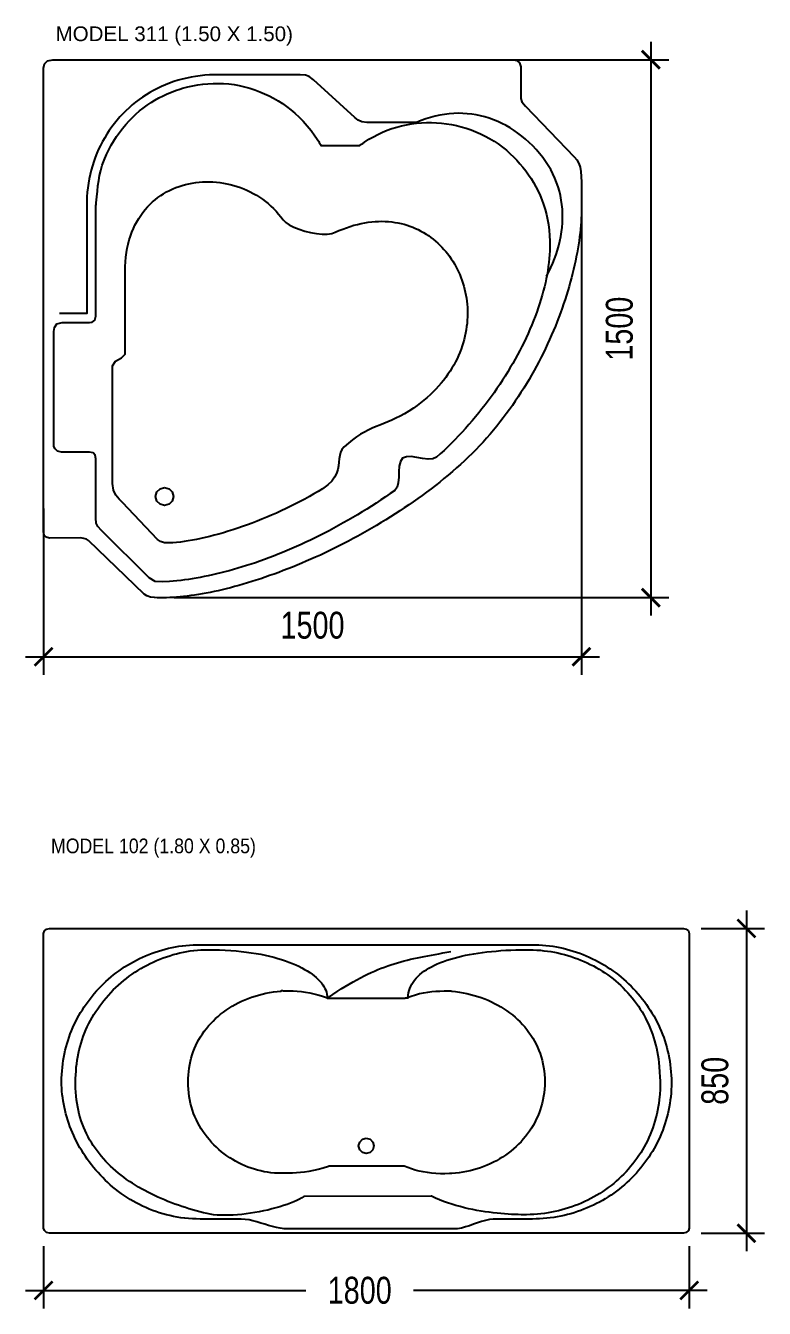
# Model space of a CAD drawing. Header units: millimetres. Extents: x 2134 to 13747, y 1479 to 10829.
# Drawn here: x 2134 to 4193, y 7252 to 10829 of the extents above; entities that cross this region are included whole.
import ezdxf
from ezdxf.enums import TextEntityAlignment as Align

# ---------------------------------------------------------------- set-up
doc = ezdxf.new("R2010")
doc.units = ezdxf.units.MM
doc.layers.add('dim', color=4, linetype='Continuous', lineweight=18)
doc.layers.add('dwgmodels.com', color=250, linetype='Continuous')
doc.layers.add('Text', color=3, linetype='Continuous', plot=False)
doc.styles.add('KOTE', font='romrust.shx', dxfattribs={"width": 0.8})
doc.styles.add('SN0', font='Arial')
doc.dimstyles.new('cad-block.com 50', dxfattribs={"dimscale": 50, "dimtxt": 1.5, "dimasz": 1, "dimexe": 1, "dimexo": 1, "dimgap": 1, "dimtad": 1, "dimdec": 0, "dimzin": 1, "dimdsep": 46, "dimtxsty": 'KOTE', "dimblk": 'ARCHTICK', "dimcen": 0, "dimdle": 1, "dimclrd": 4, "dimclre": 4, "dimclrt": 7, "dimadec": 0, "dimazin": 0, "dimtfac": 0.666667, "dimtdec": 0, "dimtix": 1, "dimtmove": 2, "dimatfit": 0, "dimfxl": 1, "dimtvp": 1, "dimtolj": 1, "dimarcsym": 0})

# ---------------------------------------------------------------- blocks, each defined once
blk = doc.blocks.new('Modelo 311')
at = {"color": 0}
for points in [[(0.100137, 0), (5.157763, 0), (5.193667, -0.007926), (5.225777, -0.033543), (5.239696, -0.07961), (5.239803, -0.380311), (5.239112, -0.426846), (5.249328, -0.462415), (5.288952, -0.510795), (5.824145, -1.065689), (5.853565, -1.100516), (5.874859, -1.138421), (5.889327, -1.180576), (5.898266, -1.22815), (5.902977, -1.282312), (5.904758, -1.344234), (5.904908, -1.415084), (5.904726, -1.496034), (5.905511, -1.588252), (5.905812, -1.625334), (5.905438, -1.663141), (5.90439, -1.701649), (5.902667, -1.740838), (5.900268, -1.780684), (5.897193, -1.821164), (5.89344, -1.862256), (5.889008, -1.903937), (5.883897, -1.946186), (5.878107, -1.988978), (5.871635, -2.032292), (5.864483, -2.076106), (5.856648, -2.120396), (5.848129, -2.16514), (5.838927, -2.210315), (5.829041, -2.255899), (5.818468, -2.30187), (5.80721, -2.348204), (5.795264, -2.39488), (5.782631, -2.441874), (5.769309, -2.489164), (5.755298, -2.536728), (5.740596, -2.584542), (5.725203, -2.632585), (5.709119, -2.680834), (5.692342, -2.729266), (5.674872, -2.777858), (5.656707, -2.826589), (5.637847, -2.875435), (5.618292, -2.924374), (5.59804, -2.973384), (5.577091, -3.022441), (5.555444, -3.071524), (5.533098, -3.120609), (5.510052, -3.169675), (5.486305, -3.218698), (5.461857, -3.267656), (5.436707, -3.316526), (5.410855, -3.365287), (5.384298, -3.413915), (5.357037, -3.462387), (5.329071, -3.510682), (5.300399, -3.558776), (5.27102, -3.606647), (5.240933, -3.654273), (5.210138, -3.701631), (5.178633, -3.748698), (5.146419, -3.795452), (5.113494, -3.84187), (5.079857, -3.88793), (5.045507, -3.933609), (5.010445, -3.978885), (4.974669, -4.023734), (4.938177, -4.068135), (4.900971, -4.112065), (4.863048, -4.155501), (4.824407, -4.198421), (4.785049, -4.240802), (4.744972, -4.282621), (4.704176, -4.323857), (4.662659, -4.364486), (4.620421, -4.404486), (4.577462, -4.443834), (4.533779, -4.482508), (4.488138, -4.521776), (4.442029, -4.560558), (4.395473, -4.598852), (4.348486, -4.636654), (4.30109, -4.673962), (4.253302, -4.710774), (4.205141, -4.747086), (4.156627, -4.782895), (4.107779, -4.8182), (4.058615, -4.852996), (4.009154, -4.887282), (3.959415, -4.921055), (3.909418, -4.954311), (3.859181, -4.987049), (3.808723, -5.019265), (3.758064, -5.050956), (3.707221, -5.08212), (3.656215, -5.112755), (3.605064, -5.142856), (3.553786, -5.172422), (3.502402, -5.20145), (3.45093, -5.229937), (3.399388, -5.25788), (3.347796, -5.285276), (3.296174, -5.312123), (3.244538, -5.338418), (3.19291, -5.364159), (3.141307, -5.389341), (3.08975, -5.413963), (3.038255, -5.438023), (2.986843, -5.461516), (2.935533, -5.484441), (2.884343, -5.506794), (2.833293, -5.528573), (2.782401, -5.549775), (2.731687, -5.570398), (2.681169, -5.590438), (2.630866, -5.609892), (2.580797, -5.628759), (2.530982, -5.647035), (2.481439, -5.664718), (2.432187, -5.681804), (2.383245, -5.698292), (2.334632, -5.714177), (2.286368, -5.729458), (2.23847, -5.744131), (2.190958, -5.758195), (2.143851, -5.771646), (2.097168, -5.784481), (2.050928, -5.796697), (2.00515, -5.808293), (1.959852, -5.819265), (1.915054, -5.82961), (1.870775, -5.839325), (1.827033, -5.848409), (1.783848, -5.856857), (1.741239, -5.864668), (1.699224, -5.871838), (1.657823, -5.878365), (1.617054, -5.884246), (1.576936, -5.889479), (1.537489, -5.894059), (1.498731, -5.897986), (1.460682, -5.901255), (1.423359, -5.903865), (1.386783, -5.905812), (1.350972, -5.907094), (1.315945, -5.907707), (1.281722, -5.90765), (1.24832, -5.906919), (1.215759, -5.905512), (1.215759, -5.905512), (1.175461, -5.899604), (1.134853, -5.886676), (1.104358, -5.867965), (0.493992, -5.279193), (0.472713, -5.264848), (0.443, -5.254965), (0.406322, -5.251284), (0.064484, -5.251382), (0.029743, -5.242643), (0.007706, -5.21915), (0, -5.184988), (0, -0.093228), (0.011205, -0.043571), (0.044664, -0.011427), (0.100137, 0)], [(3.039299, -0.931925), (3.041998, -0.936746), (3.045098, -0.941132), (3.049189, -0.943102), (3.057389, -0.943291), (3.062441, -0.943224), (3.460067, -0.943291), (3.467417, -0.942754), (3.470859, -0.941221), (3.473842, -0.938815), (3.488654, -0.928349), (3.503258, -0.918341), (3.517626, -0.90874), (3.51982, -0.90733), (3.522011, -0.905941), (3.524161, -0.904536), (3.571531, -0.874132), (3.620024, -0.846003), (3.669552, -0.820157), (3.720025, -0.796602), (3.771355, -0.775347), (3.823452, -0.756403), (3.876229, -0.739777), (3.929596, -0.725478), (3.983464, -0.713517), (4.037744, -0.7039), (4.092349, -0.696638), (4.147188, -0.69174), (4.202173, -0.689214), (4.257216, -0.68907), (4.312227, -0.691315), (4.367118, -0.695961), (4.422058, -0.702915), (4.476871, -0.712047), (4.531435, -0.723367), (4.585632, -0.736883), (4.639344, -0.752604), (4.692449, -0.770538), (4.744831, -0.790694), (4.796369, -0.813081), (4.846944, -0.837707), (4.896436, -0.864581), (4.944728, -0.893713), (4.991699, -0.925109), (5.037231, -0.958781), (5.081204, -0.994735), (5.1235, -1.03298), (5.159462, -1.068219), (5.194426, -1.104645), (5.228307, -1.142284), (5.261022, -1.181161), (5.292488, -1.221302), (5.322621, -1.262732), (5.351338, -1.305477), (5.378556, -1.349564), (5.404192, -1.395016), (5.428161, -1.441861), (5.45038, -1.490123), (5.470766, -1.539829), (5.489236, -1.591003), (5.505707, -1.643672), (5.520094, -1.697862), (5.532314, -1.753597), (5.542285, -1.810904), (5.549922, -1.869808), (5.555142, -1.930334), (5.557863, -1.992509), (5.558, -2.056358), (5.558, -2.056358), (5.556692, -2.098419), (5.554304, -2.140934), (5.550849, -2.18388), (5.546338, -2.227237), (5.540782, -2.270982), (5.534193, -2.315093), (5.526582, -2.35955), (5.517961, -2.40433), (5.508342, -2.449412), (5.497735, -2.494773), (5.486152, -2.540393), (5.473606, -2.58625), (5.460106, -2.632321), (5.445666, -2.678586), (5.430296, -2.725022), (5.414008, -2.771608), (5.396813, -2.818322), (5.378724, -2.865143), (5.35975, -2.912048), (5.339905, -2.959017), (5.319199, -3.006026), (5.297644, -3.053056), (5.275252, -3.100084), (5.252033, -3.147088), (5.228, -3.194046), (5.203164, -3.240938), (5.177536, -3.28774), (5.151129, -3.334433), (5.123953, -3.380993), (5.09602, -3.427399), (5.067342, -3.47363), (5.037929, -3.519664), (5.007795, -3.565479), (4.976949, -3.611053), (4.945404, -3.656365), (4.913171, -3.701394), (4.880262, -3.746116), (4.846688, -3.790511), (4.81246, -3.834558), (4.777591, -3.878233), (4.742091, -3.921516), (4.705972, -3.964385), (4.669246, -4.006819), (4.631925, -4.048795), (4.594019, -4.090292), (4.55554, -4.131287), (4.5165, -4.171761), (4.47691, -4.21169), (4.436782, -4.251054), (4.396127, -4.289829), (4.354957, -4.327996), (4.313283, -4.365532), (4.313283, -4.365532), (4.273961, -4.38307), (4.221365, -4.384867), (4.160702, -4.37713), (4.097178, -4.366068), (4.035999, -4.357887), (3.982371, -4.358796), (3.9415, -4.375), (3.9415, -4.375), (3.916858, -4.410636), (3.904989, -4.461563), (3.900704, -4.521569), (3.898817, -4.584439), (3.89414, -4.643963), (3.881485, -4.693927), (3.855665, -4.728118), (3.855665, -4.728118), (3.804781, -4.763876), (3.753751, -4.799), (3.702589, -4.83349), (3.651311, -4.867346), (3.599931, -4.900565), (3.548464, -4.933149), (3.496925, -4.965095), (3.44533, -4.996402), (3.393692, -5.027072), (3.342027, -5.057101), (3.290349, -5.08649), (3.238674, -5.115238), (3.187017, -5.143344), (3.135391, -5.170806), (3.083813, -5.197626), (3.032296, -5.223801), (2.980857, -5.24933), (2.929509, -5.274214), (2.878267, -5.29845), (2.827148, -5.322039), (2.776164, -5.34498), (2.725332, -5.367271), (2.674666, -5.388913), (2.62418, -5.409903), (2.573891, -5.430242), (2.523812, -5.449929), (2.473959, -5.468962), (2.424347, -5.487341), (2.374989, -5.505065), (2.325902, -5.522134), (2.2771, -5.538546), (2.228598, -5.554301), (2.180411, -5.569399), (2.132553, -5.583837), (2.08504, -5.597615), (2.037887, -5.610734), (1.991108, -5.623191), (1.944718, -5.634986), (1.898732, -5.646118), (1.853165, -5.656586), (1.808032, -5.66639), (1.763347, -5.675529), (1.719127, -5.684002), (1.675384, -5.691808), (1.632135, -5.698947), (1.589395, -5.705417), (1.547177, -5.711217), (1.505497, -5.716348), (1.46437, -5.720808), (1.423811, -5.724597), (1.383834, -5.727713), (1.383834, -5.727713), (1.303567, -5.734311), (1.226119, -5.728786), (1.157299, -5.689894), (0.635878, -5.167874), (0.596717, -5.124887), (0.578832, -5.08739), (0.574527, -5.03528), (0.574972, -4.380913), (0.567723, -4.340217), (0.54464, -4.316067), (0.504252, -4.308122), (0.197362, -4.308406), (0.151807, -4.29764), (0.126418, -4.273362), (0.114126, -4.24774), (0.114126, -2.985095), (0.119351, -2.938893), (0.145003, -2.901285), (0.202145, -2.88574), (0.502378, -2.885638), (0.531451, -2.879833), (0.560811, -2.85836), (0.573385, -2.815091), (0.575271, -1.600669), (0.575805, -1.590347), (0.576958, -1.580156), (0.57809, -1.570075), (0.584101, -1.504277), (0.590138, -1.442327), (0.596872, -1.383346), (0.604976, -1.326452), (0.615121, -1.270766), (0.627979, -1.215408), (0.644222, -1.159496), (0.664522, -1.102151), (0.689551, -1.042492), (0.714624, -0.990012), (0.741563, -0.939279), (0.770283, -0.890305), (0.800698, -0.843101), (0.832723, -0.797677), (0.866273, -0.754045), (0.901262, -0.712215), (0.937605, -0.672198), (0.975217, -0.634005), (1.014013, -0.597647), (1.053907, -0.563134), (1.094814, -0.530479), (1.136648, -0.49969), (1.179325, -0.47078), (1.222759, -0.44376), (1.266865, -0.418639), (1.311558, -0.395429), (1.356752, -0.374141), (1.402362, -0.354786), (1.448302, -0.337375), (1.494488, -0.321917), (1.494488, -0.321917), (1.524031, -0.312797), (1.553661, -0.304219), (1.583472, -0.296673), (1.637339, -0.285317), (1.692022, -0.275865), (1.747437, -0.268443), (1.803499, -0.263181), (1.860124, -0.260207), (1.917227, -0.259649), (1.974723, -0.261635), (2.032527, -0.266294), (2.090556, -0.273753), (2.148723, -0.284141), (2.206945, -0.297586), (2.265137, -0.314217), (2.319878, -0.332398), (2.373136, -0.352172), (2.425027, -0.373706), (2.475662, -0.397162), (2.525153, -0.422708), (2.573614, -0.450508), (2.621157, -0.480727), (2.667895, -0.51353), (2.713941, -0.549083), (2.759407, -0.587551), (2.804405, -0.629099), (2.84939, -0.674954), (2.893301, -0.7248), (2.936313, -0.778727), (2.978602, -0.836828), (3.020342, -0.899197), (3.025815, -0.908444), (3.032422, -0.920177), (3.039299, -0.931925)], [(1.87298, -0.165803), (1.821143, -0.167452), (1.769871, -0.170842), (1.719191, -0.175946), (1.669129, -0.182735), (1.619711, -0.19118), (1.570964, -0.201252), (1.522915, -0.212923), (1.475588, -0.226164), (1.429011, -0.240946), (1.383209, -0.257241), (1.33821, -0.275019), (1.29404, -0.294253), (1.250724, -0.314914), (1.208289, -0.336972), (1.166761, -0.3604), (1.126167, -0.385168), (1.086533, -0.411249), (1.047885, -0.438612), (1.010249, -0.46723), (0.973652, -0.497074), (0.938121, -0.528115), (0.90368, -0.560324), (0.870358, -0.593673), (0.838179, -0.628134), (0.807171, -0.663676), (0.777359, -0.700273), (0.74877, -0.737895), (0.72143, -0.776513), (0.695365, -0.816099), (0.670602, -0.856624), (0.647168, -0.898059), (0.625087, -0.940376), (0.604387, -0.983546), (0.585094, -1.02754), (0.567234, -1.07233), (0.550834, -1.117887), (0.535919, -1.164182), (0.522517, -1.211187), (0.510652, -1.258873), (0.500353, -1.307211), (0.491644, -1.356173), (0.484553, -1.405729), (0.479105, -1.455852), (0.475327, -1.506512), (0.473245, -1.557681), (0.472885, -1.609331)], [(2.816299, -0.165803), (1.87298, -0.165803)], [(2.964263, -0.220362), (2.917359, -0.183414), (2.875589, -0.168334), (2.816299, -0.165803)], [(3.416303, -0.635618), (2.964263, -0.220362)], [(3.549472, -0.689921), (3.494215, -0.682337), (3.452294, -0.664733), (3.416303, -0.635618)], [(4.093338, -0.689921), (3.549472, -0.689921)], [(5.408578, -0.987394), (5.370091, -0.947311), (5.330678, -0.909234), (5.290373, -0.873186), (5.249212, -0.839184), (5.207228, -0.807251), (5.164455, -0.777405), (5.120928, -0.749667), (5.076681, -0.724058), (5.031749, -0.700597), (4.986165, -0.679304), (4.939964, -0.660201), (4.893181, -0.643307), (4.845848, -0.628642), (4.798002, -0.616226), (4.749675, -0.606081), (4.700902, -0.598225), (4.651718, -0.592679), (4.602157, -0.589464), (4.552253, -0.588599), (4.50204, -0.590105), (4.451553, -0.594001), (4.400826, -0.600309), (4.349893, -0.609048), (4.298788, -0.620239), (4.247546, -0.633902), (4.196201, -0.650056), (4.144787, -0.668723), (4.093338, -0.689921)], [(5.52172, -2.375599), (5.546249, -2.329342), (5.56909, -2.282443), (5.590205, -2.234959), (5.609557, -2.186948), (5.627107, -2.138471), (5.642817, -2.089584), (5.656649, -2.040348), (5.668565, -1.99082), (5.678526, -1.94106), (5.686495, -1.891126), (5.692433, -1.841076), (5.696302, -1.790971), (5.698064, -1.740867), (5.697681, -1.690824), (5.695115, -1.640901), (5.690327, -1.591155), (5.68328, -1.541647), (5.673935, -1.492435), (5.662254, -1.443576), (5.648199, -1.395131), (5.631732, -1.347158), (5.612814, -1.299715), (5.591408, -1.25286), (5.567476, -1.206654), (5.540978, -1.161154), (5.511878, -1.11642), (5.480137, -1.072509), (5.445716, -1.029481), (5.408578, -0.987394)], [(2.630724, -1.75952), (2.657625, -1.786857), (2.697326, -1.813504), (2.747219, -1.838693), (2.804694, -1.861653), (2.867143, -1.881614), (2.931956, -1.897807), (2.996524, -1.909462), (3.058238, -1.91581), (3.114488, -1.91608), (3.162667, -1.909504), (3.200165, -1.895311), (3.242146, -1.876668), (3.283769, -1.859677), (3.32502, -1.844312), (3.365887, -1.830548), (3.406358, -1.81836), (3.44642, -1.807721), (3.48606, -1.798606), (3.525265, -1.790989), (3.564024, -1.784845), (3.602323, -1.780149), (3.640151, -1.776873), (3.677493, -1.774994), (3.714339, -1.774486), (3.750674, -1.775322), (3.786487, -1.777477), (3.821765, -1.780925), (3.856496, -1.785642), (3.890666, -1.791601), (3.924264, -1.798776), (3.957276, -1.807143), (3.98969, -1.816675), (4.021494, -1.827347), (4.052674, -1.839134), (4.083219, -1.852009), (4.113115, -1.865947), (4.142351, -1.880922), (4.170913, -1.896909), (4.198789, -1.913883), (4.225966, -1.931817), (4.252432, -1.950687), (4.278174, -1.970465), (4.303179, -1.991128), (4.327436, -2.012648), (4.35093, -2.035002), (4.373651, -2.058162), (4.395585, -2.082104), (4.416719, -2.106801), (4.437041, -2.132229), (4.456539, -2.158361), (4.475199, -2.185172), (4.49301, -2.212636), (4.509958, -2.240728), (4.526032, -2.269422), (4.541217, -2.298693), (4.555503, -2.328515), (4.568876, -2.358862), (4.581323, -2.389708), (4.592833, -2.421029), (4.603392, -2.452798), (4.612988, -2.484991), (4.621608, -2.51758), (4.62924, -2.550541), (4.635871, -2.583848), (4.641489, -2.617475), (4.646081, -2.651398), (4.649633, -2.685589), (4.652135, -2.720024), (4.653573, -2.754677), (4.653934, -2.789523), (4.653207, -2.824535), (4.651377, -2.859689), (4.648434, -2.894958), (4.644364, -2.930317), (4.639154, -2.96574), (4.632792, -3.001203), (4.625266, -3.036678), (4.616563, -3.072141), (4.60667, -3.107566), (4.595574, -3.142927), (4.583264, -3.178199), (4.569726, -3.213355), (4.554948, -3.248372), (4.538917, -3.283222), (4.521621, -3.317881), (4.503048, -3.352322), (4.483183, -3.38652), (4.462016, -3.42045), (4.439533, -3.454086), (4.415721, -3.487402), (4.390569, -3.520372), (4.364064, -3.552972), (4.336192, -3.585175), (4.306942, -3.616956), (4.2763, -3.648289), (4.244255, -3.679148), (4.210793, -3.709509), (4.175903, -3.739345), (4.139571, -3.768631), (4.101784, -3.79734), (4.062531, -3.825449), (4.062531, -3.825449), (4.011499, -3.859212), (3.962204, -3.888684), (3.91445, -3.914506), (3.868045, -3.937319), (3.822792, -3.957765), (3.7785, -3.976486), (3.734973, -3.994122), (3.692018, -4.011316), (3.64944, -4.028708), (3.607045, -4.046941), (3.56464, -4.066655), (3.522029, -4.088493), (3.47902, -4.113095), (3.435417, -4.141103), (3.391027, -4.17316), (3.345656, -4.209905), (3.29911, -4.25198), (3.275835, -4.280384), (3.260788, -4.311743), (3.251697, -4.345703), (3.24629, -4.38191), (3.242294, -4.420013), (3.237439, -4.459658), (3.229452, -4.500492), (3.216061, -4.542161), (3.194995, -4.584312), (3.163981, -4.626593), (3.120748, -4.66865), (3.063023, -4.71013), (3.015521, -4.739288), (2.967134, -4.767965), (2.917934, -4.796138), (2.867993, -4.823787), (2.817384, -4.850892), (2.766177, -4.877431), (2.714444, -4.903383), (2.662258, -4.928728), (2.609689, -4.953445), (2.556811, -4.977513), (2.503694, -5.00091), (2.45041, -5.023617), (2.397032, -5.045612), (2.34363, -5.066874), (2.290277, -5.087383), (2.237045, -5.107117), (2.184005, -5.126056), (2.131229, -5.144178), (2.078789, -5.161464), (2.026757, -5.177891), (1.975204, -5.19344), (1.924202, -5.208089), (1.873823, -5.221817), (1.824139, -5.234604), (1.775222, -5.246428), (1.727143, -5.257269), (1.679974, -5.267106), (1.633787, -5.275918), (1.588654, -5.283684), (1.544647, -5.290383), (1.501836, -5.295995), (1.460295, -5.300498), (1.420094, -5.303871), (1.381307, -5.306095), (1.325743, -5.303389), (1.282115, -5.290111), (1.249665, -5.266516), (0.867637, -4.862614), (0.829736, -4.824323), (0.793618, -4.781525), (0.766589, -4.726988), (0.755956, -4.65348), (0.755948, -4.279787), (0.755732, -3.359965), (0.789318, -3.311595), (0.854861, -3.272835), (0.894681, -3.231319), (0.894031, -2.324701), (0.894987, -2.270598), (0.897899, -2.218069), (0.902714, -2.16711), (0.909378, -2.117717), (0.91784, -2.069885), (0.928046, -2.023612), (0.939944, -1.978892), (0.95348, -1.935723), (0.968603, -1.894099), (0.985258, -1.854016), (1.003394, -1.815472), (1.022957, -1.778461), (1.043896, -1.74298), (1.066156, -1.709024), (1.089685, -1.676589), (1.114431, -1.645673), (1.14034, -1.616269), (1.16736, -1.588375), (1.195438, -1.561987), (1.224521, -1.537099), (1.254556, -1.513709), (1.285491, -1.491813), (1.317272, -1.471405), (1.349848, -1.452483), (1.383165, -1.435042), (1.41717, -1.419077), (1.45181, -1.404586), (1.487033, -1.391564), (1.522787, -1.380007), (1.559017, -1.369911), (1.595671, -1.361272), (1.632698, -1.354085), (1.670042, -1.348348), (1.707653, -1.344055), (1.745477, -1.341203), (1.783461, -1.339788), (1.821553, -1.339805), (1.859699, -1.341251), (1.897848, -1.344121), (1.935945, -1.348413), (1.973939, -1.35412), (2.011776, -1.36124), (2.049404, -1.369769), (2.08677, -1.379702), (2.123821, -1.391035), (2.160504, -1.403764), (2.196767, -1.417886), (2.232557, -1.433396), (2.26782, -1.450291), (2.302504, -1.468565), (2.336557, -1.488216), (2.369925, -1.509238), (2.402556, -1.531629), (2.434397, -1.555384), (2.465395, -1.580498), (2.495497, -1.606969), (2.524651, -1.634792), (2.552803, -1.663962), (2.579901, -1.694476), (2.605892, -1.72633), (2.630724, -1.75952), (2.630724, -1.75952)], [(0.472885, -1.609331), (0.472885, -2.786394), (0.175893, -2.786394)], [(1.328023, -4.697406), (1.377551, -4.710877), (1.412837, -4.74622), (1.426287, -4.795831), (1.412837, -4.845441), (1.377551, -4.880785), (1.328023, -4.894256), (1.278492, -4.880785), (1.243205, -4.845441), (1.229755, -4.795831), (1.243205, -4.74622), (1.278492, -4.710877), (1.328023, -4.697406)]]:
    blk.add_lwpolyline(points, dxfattribs=at)
blk = doc.blocks.new('Modelo 102')
at = {"color": 0}
for points in [[(-7.023051, 1.673229), (-0.063563, 1.673229), (-0.031538, 1.665484), (-0.008707, 1.645175), (0, 1.616689), (0, -1.616689), (-0.008707, -1.645174), (-0.031538, -1.665483), (-0.063563, -1.673228), (-7.023051, -1.673228), (-7.055075, -1.665483), (-7.077907, -1.645174), (-7.086614, -1.616689), (-7.086614, 1.616689), (-7.077907, 1.645175), (-7.055075, 1.665484), (-7.023051, 1.673229)], [(-5.366256, 1.494284), (-1.728555, 1.494284), (-1.68919, 1.493774), (-1.650027, 1.492252), (-1.611078, 1.489731), (-1.572358, 1.486223), (-1.533881, 1.481741), (-1.49566, 1.476297), (-1.457711, 1.469904), (-1.420046, 1.462573), (-1.382679, 1.454319), (-1.345625, 1.445152), (-1.308898, 1.435086), (-1.272511, 1.424133), (-1.236478, 1.412305), (-1.200814, 1.399615), (-1.165531, 1.386075), (-1.130646, 1.371699), (-1.09617, 1.356497), (-1.062118, 1.340484), (-1.028505, 1.32367), (-0.995343, 1.30607), (-0.962648, 1.287694), (-0.930432, 1.268557), (-0.89871, 1.248669), (-0.867496, 1.228044), (-0.836804, 1.206694), (-0.806647, 1.184632), (-0.77704, 1.161869), (-0.747997, 1.138419), (-0.719531, 1.114294), (-0.691657, 1.089507), (-0.664388, 1.064069), (-0.637739, 1.037994), (-0.611722, 1.011294), (-0.586354, 0.983981), (-0.561646, 0.956067), (-0.537613, 0.927566), (-0.51427, 0.89849), (-0.49163, 0.868851), (-0.469706, 0.838661), (-0.448514, 0.807934), (-0.428067, 0.776681), (-0.408378, 0.744916), (-0.389462, 0.712649), (-0.371333, 0.679895), (-0.354005, 0.646666), (-0.337492, 0.612973), (-0.321807, 0.57883), (-0.306964, 0.544248), (-0.292978, 0.509241), (-0.279863, 0.473821), (-0.267631, 0.438), (-0.256299, 0.401791), (-0.245878, 0.365206), (-0.236384, 0.328258), (-0.22783, 0.290959), (-0.22023, 0.253321), (-0.213598, 0.215358), (-0.207948, 0.177082), (-0.203294, 0.138504), (-0.19965, 0.099638), (-0.19703, 0.060496), (-0.195448, 0.02109), (-0.194917, -0.018566), (-0.194917, -0.018566), (-0.195435, -0.057887), (-0.196979, -0.096958), (-0.199536, -0.135765), (-0.203094, -0.174298), (-0.20764, -0.212543), (-0.213161, -0.250488), (-0.219643, -0.288122), (-0.227075, -0.325431), (-0.235443, -0.362404), (-0.244735, -0.399027), (-0.254937, -0.43529), (-0.266036, -0.471178), (-0.278021, -0.506681), (-0.290877, -0.541786), (-0.304592, -0.57648), (-0.319154, -0.610751), (-0.334548, -0.644587), (-0.350763, -0.677976), (-0.367785, -0.710905), (-0.385602, -0.743361), (-0.404201, -0.775334), (-0.423569, -0.806809), (-0.443692, -0.837776), (-0.464559, -0.868221), (-0.486156, -0.898132), (-0.50847, -0.927497), (-0.531488, -0.956305), (-0.555198, -0.984541), (-0.579587, -1.012194), (-0.604642, -1.039253), (-0.63035, -1.065703), (-0.656697, -1.091534), (-0.683672, -1.116732), (-0.711261, -1.141286), (-0.739452, -1.165184), (-0.768231, -1.188411), (-0.797586, -1.210958), (-0.827503, -1.232811), (-0.857971, -1.253957), (-0.888975, -1.274385), (-0.920504, -1.294083), (-0.952544, -1.313037), (-0.985082, -1.331236), (-1.018106, -1.348667), (-1.051603, -1.365318), (-1.085559, -1.381177), (-1.119962, -1.396231), (-1.154799, -1.410469), (-1.190058, -1.423877), (-1.225724, -1.436443), (-1.261786, -1.448156), (-1.29823, -1.459002), (-1.335045, -1.46897), (-1.372215, -1.478046), (-1.40973, -1.48622), (-1.447576, -1.493478), (-1.485739, -1.499809), (-1.524208, -1.505199), (-1.56297, -1.509637), (-1.60201, -1.51311), (-1.641318, -1.515606), (-1.680879, -1.517113), (-1.720681, -1.517618), (-1.720681, -1.517618), (-1.7369, -1.517715), (-1.776936, -1.517813), (-1.833984, -1.517911), (-1.901239, -1.518009), (-1.971896, -1.518108), (-2.039151, -1.518206), (-2.096198, -1.518304), (-2.136232, -1.518402), (-2.152449, -1.5185), (-2.193039, -1.523063), (-2.235286, -1.53217), (-2.278777, -1.544637), (-2.323099, -1.559281), (-2.367839, -1.574919), (-2.412583, -1.590367), (-2.456918, -1.604442), (-2.500431, -1.615961), (-2.542709, -1.623739), (-2.583338, -1.626594), (-4.404563, -1.626507), (-4.446908, -1.62449), (-4.489256, -1.618898), (-4.531638, -1.610419), (-4.574082, -1.59974), (-4.616616, -1.58755), (-4.65927, -1.574534), (-4.702072, -1.561381), (-4.745052, -1.548778), (-4.788237, -1.537413), (-4.831658, -1.527973), (-4.875342, -1.521145), (-4.919319, -1.517618), (-4.937137, -1.517515), (-4.978985, -1.51746), (-5.037997, -1.517444), (-5.107309, -1.517457), (-5.180054, -1.517489), (-5.249367, -1.517531), (-5.308383, -1.517573), (-5.350235, -1.517605), (-5.368059, -1.517618), (-5.411094, -1.517011), (-5.453703, -1.515205), (-5.495879, -1.512222), (-5.537611, -1.508081), (-5.578891, -1.502805), (-5.61971, -1.496414), (-5.660058, -1.488929), (-5.699927, -1.480371), (-5.739308, -1.470762), (-5.77819, -1.460122), (-5.816566, -1.448473), (-5.854426, -1.435835), (-5.891761, -1.422231), (-5.928562, -1.407679), (-5.96482, -1.392203), (-6.000526, -1.375823), (-6.035671, -1.358559), (-6.070245, -1.340434), (-6.10424, -1.321467), (-6.137646, -1.301681), (-6.170455, -1.281096), (-6.202657, -1.259734), (-6.234243, -1.237614), (-6.265205, -1.214759), (-6.295532, -1.19119), (-6.325217, -1.166927), (-6.35425, -1.141992), (-6.382621, -1.116405), (-6.410322, -1.090189), (-6.437344, -1.063363), (-6.463677, -1.035949), (-6.489313, -1.007968), (-6.514243, -0.979441), (-6.538457, -0.950389), (-6.561946, -0.920833), (-6.584701, -0.890795), (-6.606713, -0.860295), (-6.627973, -0.829354), (-6.648472, -0.797994), (-6.668202, -0.766235), (-6.687151, -0.734099), (-6.705313, -0.701607), (-6.722677, -0.668779), (-6.739235, -0.635637), (-6.754977, -0.602202), (-6.769894, -0.568495), (-6.783978, -0.534536), (-6.797219, -0.500348), (-6.809608, -0.465951), (-6.821136, -0.431366), (-6.831794, -0.396615), (-6.841573, -0.361718), (-6.850464, -0.326696), (-6.858457, -0.291571), (-6.865544, -0.256363), (-6.871716, -0.221094), (-6.876963, -0.185784), (-6.881276, -0.150456), (-6.884647, -0.115129), (-6.887066, -0.079825), (-6.888524, -0.044565), (-6.889012, -0.00937), (-6.889012, -0.00937), (-6.888496, 0.029955), (-6.886959, 0.069035), (-6.884413, 0.107859), (-6.88087, 0.146415), (-6.876343, 0.184689), (-6.870845, 0.22267), (-6.864389, 0.260344), (-6.856987, 0.297699), (-6.848652, 0.334723), (-6.839397, 0.371402), (-6.829235, 0.407725), (-6.818178, 0.44368), (-6.80624, 0.479252), (-6.793432, 0.514431), (-6.779767, 0.549202), (-6.765259, 0.583555), (-6.74992, 0.617476), (-6.733763, 0.650952), (-6.7168, 0.683972), (-6.699044, 0.716522), (-6.680508, 0.748591), (-6.661205, 0.780165), (-6.641147, 0.811232), (-6.620348, 0.841779), (-6.598819, 0.871795), (-6.576574, 0.901266), (-6.553626, 0.93018), (-6.529986, 0.958524), (-6.505668, 0.986286), (-6.480685, 1.013453), (-6.455049, 1.040014), (-6.428773, 1.065954), (-6.40187, 1.091262), (-6.374352, 1.115925), (-6.346232, 1.139931), (-6.317524, 1.163266), (-6.288239, 1.18592), (-6.25839, 1.207878), (-6.227991, 1.229129), (-6.197053, 1.249659), (-6.16559, 1.269457), (-6.133615, 1.28851), (-6.101139, 1.306805), (-6.068177, 1.32433), (-6.034739, 1.341072), (-6.000841, 1.357019), (-5.966493, 1.372158), (-5.931709, 1.386476), (-5.896501, 1.399962), (-5.860883, 1.412602), (-5.824866, 1.424384), (-5.788464, 1.435296), (-5.75169, 1.445325), (-5.714556, 1.454458), (-5.677075, 1.462683), (-5.639259, 1.469987), (-5.601122, 1.476358), (-5.562675, 1.481783), (-5.523933, 1.48625), (-5.484907, 1.489746), (-5.44561, 1.492259), (-5.406056, 1.493776), (-5.366256, 1.494284), (-5.366256, 1.494284)], [(-5.281748, 1.439158), (-5.21713, 1.438639), (-5.153991, 1.43703), (-5.092346, 1.434363), (-5.032205, 1.430669), (-4.973582, 1.425976), (-4.916489, 1.420317), (-4.860938, 1.413722), (-4.806943, 1.40622), (-4.754515, 1.397844), (-4.703668, 1.388623), (-4.654413, 1.378588), (-4.606763, 1.367769), (-4.560731, 1.356197), (-4.516329, 1.343903), (-4.47357, 1.330917), (-4.432466, 1.317269), (-4.39303, 1.302991), (-4.355274, 1.288113), (-4.31921, 1.272664), (-4.284852, 1.256677), (-4.252212, 1.240181), (-4.221302, 1.223207), (-4.192135, 1.205786), (-4.164723, 1.187947), (-4.13908, 1.169722), (-4.115216, 1.151142), (-4.093145, 1.132236), (-4.07288, 1.113035), (-4.054432, 1.09357), (-4.037815, 1.073872), (-4.023041, 1.05397), (-4.010123, 1.033896), (-3.999072, 1.01368), (-3.989902, 0.993353), (-3.982624, 0.972944), (-3.977253, 0.952486), (-3.973799, 0.932007), (-3.972275, 0.91154), (-3.972275, 0.91154), (-3.976461, 0.909145), (-3.975519, 0.908586), (-3.948909, 0.908666), (-3.089787, 0.91126), (-3.085964, 0.910815), (-3.084823, 0.911086), (-3.084724, 0.914528), (-3.083106, 0.940642), (-3.079405, 0.966093), (-3.073655, 0.990881), (-3.065889, 1.015007), (-3.056144, 1.038469), (-3.044452, 1.061268), (-3.030848, 1.083403), (-3.015367, 1.104874), (-2.998042, 1.125679), (-2.978909, 1.14582), (-2.958, 1.165296), (-2.935351, 1.184106), (-2.910996, 1.20225), (-2.88497, 1.219728), (-2.857305, 1.236539), (-2.828038, 1.252683), (-2.797201, 1.26816), (-2.76483, 1.28297), (-2.730958, 1.297111), (-2.69562, 1.310584), (-2.658851, 1.323389), (-2.620684, 1.335524), (-2.581153, 1.34699), (-2.540294, 1.357787), (-2.49814, 1.367914), (-2.454726, 1.37737), (-2.410086, 1.386156), (-2.364254, 1.394271), (-2.317265, 1.401715), (-2.269152, 1.408487), (-2.219951, 1.414587), (-2.169695, 1.420015), (-2.118419, 1.42477), (-2.066156, 1.428852), (-2.012942, 1.432261), (-1.958811, 1.434997), (-1.903797, 1.437058), (-1.847933, 1.438445), (-1.791256, 1.439158), (-1.791256, 1.439158), (-1.751552, 1.438936), (-1.712033, 1.437752), (-1.672717, 1.435614), (-1.63362, 1.43253), (-1.594759, 1.428506), (-1.556153, 1.423551), (-1.517817, 1.417672), (-1.479769, 1.410877), (-1.442027, 1.403174), (-1.404607, 1.39457), (-1.367527, 1.385073), (-1.330804, 1.37469), (-1.294454, 1.363429), (-1.258496, 1.351298), (-1.222946, 1.338304), (-1.187822, 1.324455), (-1.15314, 1.309758), (-1.118918, 1.294222), (-1.085174, 1.277853), (-1.051923, 1.26066), (-1.019184, 1.24265), (-0.986974, 1.22383), (-0.955309, 1.204209), (-0.924208, 1.183794), (-0.893686, 1.162592), (-0.863762, 1.140612), (-0.834452, 1.11786), (-0.805774, 1.094344), (-0.777745, 1.070073), (-0.750382, 1.045054), (-0.723702, 1.019293), (-0.697723, 0.9928), (-0.67246, 0.965581), (-0.647933, 0.937644), (-0.624158, 0.908997), (-0.601151, 0.879648), (-0.578931, 0.849603), (-0.557515, 0.818872), (-0.536919, 0.78746), (-0.517161, 0.755377), (-0.498258, 0.722629), (-0.480227, 0.689224), (-0.463085, 0.65517), (-0.44685, 0.620475), (-0.431538, 0.585145), (-0.417168, 0.54919), (-0.403755, 0.512615), (-0.391318, 0.47543), (-0.379873, 0.437641), (-0.369437, 0.399256), (-0.360029, 0.360283), (-0.351664, 0.32073), (-0.34436, 0.280603), (-0.338135, 0.239911), (-0.333005, 0.198662), (-0.328988, 0.156863), (-0.328988, 0.156863), (-0.324102, 0.09654), (-0.320394, 0.044533), (-0.318128, -0.002484), (-0.317573, -0.047838), (-0.318993, -0.094855), (-0.322656, -0.146862), (-0.328827, -0.207185), (-0.334014, -0.247461), (-0.340285, -0.287269), (-0.347623, -0.3266), (-0.35601, -0.365443), (-0.365431, -0.403788), (-0.375869, -0.441627), (-0.387306, -0.478948), (-0.399727, -0.515742), (-0.413114, -0.552), (-0.427451, -0.587711), (-0.442721, -0.622866), (-0.458907, -0.657455), (-0.475993, -0.691468), (-0.493963, -0.724895), (-0.512798, -0.757727), (-0.532483, -0.789953), (-0.553, -0.821564), (-0.574334, -0.85255), (-0.596468, -0.882901), (-0.619384, -0.912608), (-0.643066, -0.941661), (-0.667497, -0.970049), (-0.692661, -0.997763), (-0.718541, -1.024793), (-0.74512, -1.05113), (-0.772382, -1.076763), (-0.80031, -1.101683), (-0.828886, -1.125879), (-0.858096, -1.149343), (-0.88792, -1.172065), (-0.918344, -1.194033), (-0.94935, -1.21524), (-0.980922, -1.235674), (-1.013042, -1.255326), (-1.045695, -1.274186), (-1.078863, -1.292245), (-1.11253, -1.309493), (-1.146679, -1.325919), (-1.181294, -1.341514), (-1.216357, -1.356269), (-1.251852, -1.370173), (-1.287762, -1.383216), (-1.324071, -1.395389), (-1.360762, -1.406682), (-1.397817, -1.417085), (-1.435222, -1.426589), (-1.472958, -1.435183), (-1.511009, -1.442857), (-1.549358, -1.449603), (-1.587989, -1.45541), (-1.626885, -1.460268), (-1.666029, -1.464167), (-1.705404, -1.467098), (-1.744995, -1.469051), (-1.784783, -1.470015), (-1.814135, -1.470163), (-1.84545, -1.469917), (-1.878605, -1.469239), (-1.91348, -1.468091), (-1.949952, -1.466434), (-1.987901, -1.464231), (-2.027204, -1.461443), (-2.067741, -1.458032), (-2.109389, -1.45396), (-2.152026, -1.449189), (-2.195533, -1.44368), (-2.239786, -1.437396), (-2.284665, -1.430298), (-2.330047, -1.422348), (-2.375812, -1.413509), (-2.421837, -1.403741), (-2.468001, -1.393006), (-2.514184, -1.381267), (-2.560262, -1.368485), (-2.606114, -1.354622), (-2.65162, -1.339641), (-2.696657, -1.323502), (-2.741103, -1.306167), (-2.784838, -1.287599), (-2.82774, -1.267759), (-2.829647, -1.267373), (-2.831686, -1.267564), (-2.833724, -1.267755), (-4.224744, -1.269027), (-4.226762, -1.268457), (-4.227658, -1.267756), (-4.229287, -1.26844), (-4.252305, -1.283686), (-4.278662, -1.298798), (-4.308118, -1.313713), (-4.340436, -1.32837), (-4.375375, -1.342703), (-4.412698, -1.356651), (-4.452166, -1.370149), (-4.493539, -1.383135), (-4.53658, -1.395546), (-4.581049, -1.407318), (-4.626708, -1.418389), (-4.673318, -1.428694), (-4.72064, -1.438171), (-4.768436, -1.446757), (-4.816466, -1.454389), (-4.864492, -1.461002), (-4.912275, -1.466535), (-4.959577, -1.470924), (-5.006158, -1.474106), (-5.05178, -1.476017), (-5.096205, -1.476594), (-5.139193, -1.475775), (-5.180505, -1.473496), (-5.219904, -1.469694), (-5.25715, -1.464305), (-5.292004, -1.457267), (-5.292004, -1.457267), (-5.331985, -1.447626), (-5.371854, -1.437497), (-5.411587, -1.426874), (-5.451163, -1.415755), (-5.490559, -1.404134), (-5.529753, -1.392006), (-5.568721, -1.379368), (-5.607442, -1.366215), (-5.645893, -1.352541), (-5.684052, -1.338344), (-5.721895, -1.323618), (-5.759401, -1.308359), (-5.796547, -1.292562), (-5.83331, -1.276222), (-5.869668, -1.259337), (-5.905599, -1.2419), (-5.941079, -1.223907), (-5.976088, -1.205354), (-6.010601, -1.186237), (-6.044596, -1.16655), (-6.078052, -1.14629), (-6.110945, -1.125451), (-6.143253, -1.10403), (-6.174953, -1.082022), (-6.206023, -1.059423), (-6.236441, -1.036227), (-6.266184, -1.012431), (-6.295229, -0.988029), (-6.323554, -0.963018), (-6.351137, -0.937393), (-6.377955, -0.91115), (-6.403985, -0.884283), (-6.429205, -0.856789), (-6.453592, -0.828663), (-6.477125, -0.7999), (-6.499779, -0.770497), (-6.521534, -0.740448), (-6.542367, -0.709749), (-6.562254, -0.678395), (-6.581174, -0.646382), (-6.599103, -0.613706), (-6.616021, -0.580362), (-6.631903, -0.546346), (-6.646727, -0.511653), (-6.660472, -0.476278), (-6.673114, -0.440217), (-6.684631, -0.403466), (-6.695, -0.36602), (-6.704199, -0.327875), (-6.712206, -0.289025), (-6.718998, -0.249468), (-6.724552, -0.209197), (-6.728846, -0.168209), (-6.731858, -0.1265), (-6.731858, -0.1265), (-6.734567, -0.079403), (-6.736367, -0.047781), (-6.737297, -0.026406), (-6.737394, -0.010053), (-6.736697, 0.006503), (-6.735245, 0.028489), (-6.733074, 0.061129), (-6.730224, 0.10965), (-6.72747, 0.148878), (-6.72352, 0.187821), (-6.718394, 0.226464), (-6.71211, 0.264792), (-6.70469, 0.302789), (-6.696152, 0.34044), (-6.686517, 0.37773), (-6.675804, 0.414642), (-6.664033, 0.451161), (-6.651224, 0.487272), (-6.637396, 0.522959), (-6.62257, 0.558208), (-6.606765, 0.593001), (-6.590001, 0.627324), (-6.572298, 0.661162), (-6.553675, 0.694498), (-6.534152, 0.727318), (-6.51375, 0.759605), (-6.492487, 0.791345), (-6.470384, 0.822522), (-6.44746, 0.85312), (-6.423735, 0.883124), (-6.399229, 0.912519), (-6.373962, 0.941288), (-6.347953, 0.969417), (-6.321222, 0.996889), (-6.29379, 1.023691), (-6.265675, 1.049805), (-6.236898, 1.075216), (-6.207478, 1.099909), (-6.177435, 1.123869), (-6.146789, 1.14708), (-6.115559, 1.169527), (-6.083766, 1.191193), (-6.051429, 1.212064), (-6.018568, 1.232124), (-5.985203, 1.251357), (-5.951353, 1.269748), (-5.917039, 1.287282), (-5.882279, 1.303943), (-5.847095, 1.319716), (-5.811504, 1.334585), (-5.775529, 1.348534), (-5.739187, 1.361548), (-5.702499, 1.373612), (-5.665485, 1.38471), (-5.628165, 1.394827), (-5.590558, 1.403946), (-5.552683, 1.412054), (-5.514562, 1.419133), (-5.476213, 1.425169), (-5.437656, 1.430147), (-5.398911, 1.43405), (-5.359999, 1.436863), (-5.320938, 1.438571), (-5.281748, 1.439158), (-5.281748, 1.439158)], [(-3.959716, 0.916), (-3.91164, 0.948424), (-3.864915, 0.979114), (-3.819464, 1.008131), (-3.775208, 1.03554), (-3.73207, 1.061402), (-3.689972, 1.085779), (-3.648835, 1.108735), (-3.608582, 1.130331), (-3.569136, 1.15063), (-3.530417, 1.169694), (-3.492349, 1.187587), (-3.454853, 1.20437), (-3.417852, 1.220106), (-3.381267, 1.234857), (-3.345021, 1.248686), (-3.309036, 1.261656), (-3.273233, 1.273828), (-3.237536, 1.285265), (-3.201865, 1.29603), (-3.166144, 1.306185), (-3.130294, 1.315793), (-3.094237, 1.324915), (-3.057896, 1.333615), (-3.021192, 1.341955), (-2.984049, 1.349998), (-2.946387, 1.357805), (-2.908128, 1.36544), (-2.869196, 1.372965), (-2.829512, 1.380442), (-2.788998, 1.387933), (-2.747576, 1.395502), (-2.705169, 1.40321), (-2.661699, 1.411121), (-2.617086, 1.419296)], [(-4.478846, 0.984414), (-4.478025, 0.98653), (-4.477201, 0.990373), (-4.476386, 0.992363), (-4.464944, 0.990017), (-4.453503, 0.987667), (-4.441949, 0.986792), (-4.394949, 0.987402), (-4.348217, 0.986353), (-4.301828, 0.983642), (-4.255856, 0.979267), (-4.210375, 0.973224), (-4.165459, 0.965512), (-4.121183, 0.956128), (-4.07762, 0.94507), (-4.034845, 0.932335), (-3.992933, 0.917922), (-3.981738, 0.913605), (-3.97083, 0.910117), (-3.959, 0.908682), (-3.121618, 0.908682), (-3.112997, 0.90975), (-3.104375, 0.910817), (-3.096185, 0.913079), (-3.050536, 0.930602), (-3.00521, 0.945167), (-2.960121, 0.957039), (-2.915187, 0.966478), (-2.870322, 0.973746), (-2.825442, 0.979105), (-2.780464, 0.982818), (-2.735304, 0.985146), (-2.689876, 0.98635), (-2.644098, 0.986693), (-2.631713, 0.986511), (-2.618126, 0.985968), (-2.605783, 0.985071), (-2.563484, 0.980266), (-2.521643, 0.974228), (-2.48029, 0.966973), (-2.439459, 0.958518), (-2.39918, 0.948878), (-2.359486, 0.938068), (-2.320409, 0.926106), (-2.281981, 0.913006), (-2.244233, 0.898785), (-2.207197, 0.883458), (-2.170906, 0.867042), (-2.13539, 0.849552), (-2.100682, 0.831004), (-2.066815, 0.811414), (-2.033819, 0.790798), (-2.001726, 0.769172), (-1.970569, 0.746551), (-1.940379, 0.722953), (-1.911188, 0.698391), (-1.883029, 0.672883), (-1.855932, 0.646445), (-1.82993, 0.619091), (-1.805055, 0.590838), (-1.781338, 0.561703), (-1.758812, 0.5317), (-1.737508, 0.500846), (-1.717459, 0.469156), (-1.698695, 0.436647), (-1.681249, 0.403334), (-1.665153, 0.369233), (-1.650439, 0.334361), (-1.637138, 0.298732), (-1.625283, 0.262364), (-1.614905, 0.225271), (-1.606036, 0.18747), (-1.598708, 0.148976), (-1.592953, 0.109806), (-1.588803, 0.069975), (-1.58629, 0.029499), (-1.585445, -0.011606), (-1.585445, -0.011606), (-1.58626, -0.05177), (-1.588686, -0.091441), (-1.592691, -0.130596), (-1.598244, -0.169213), (-1.605313, -0.207269), (-1.613866, -0.244744), (-1.623873, -0.281613), (-1.635303, -0.317856), (-1.648123, -0.35345), (-1.662302, -0.388373), (-1.677809, -0.422603), (-1.694613, -0.456117), (-1.712682, -0.488893), (-1.731984, -0.52091), (-1.75249, -0.552144), (-1.774166, -0.582574), (-1.796982, -0.612178), (-1.820906, -0.640933), (-1.845907, -0.668818), (-1.871954, -0.695809), (-1.899015, -0.721885), (-1.927058, -0.747024), (-1.956053, -0.771204), (-1.985968, -0.794401), (-2.016772, -0.816595), (-2.048433, -0.837763), (-2.08092, -0.857882), (-2.114201, -0.876931), (-2.148246, -0.894887), (-2.183022, -0.911728), (-2.218499, -0.927433), (-2.254644, -0.941978), (-2.291427, -0.955341), (-2.328817, -0.967502), (-2.366781, -0.978436), (-2.405289, -0.988122), (-2.444309, -0.996539), (-2.483809, -1.003663), (-2.523759, -1.009472), (-2.564127, -1.013945), (-2.604882, -1.017059), (-2.604882, -1.017059), (-2.613404, -1.017423), (-2.622171, -1.017679), (-2.631043, -1.018051), (-2.681273, -1.019945), (-2.730782, -1.019859), (-2.779469, -1.017831), (-2.827234, -1.013896), (-2.873977, -1.008091), (-2.919598, -1.000453), (-2.963997, -0.991019), (-3.007075, -0.979824), (-3.04873, -0.966907), (-3.088863, -0.952302), (-3.127374, -0.936047), (-3.130695, -0.935424), (-3.134264, -0.935743), (-3.137834, -0.936063), (-3.942508, -0.937606), (-3.948002, -0.937862), (-3.953446, -0.938666), (-3.958689, -0.940098), (-4.01624, -0.958738), (-4.071298, -0.974025), (-4.123931, -0.986292), (-4.174207, -0.99587), (-4.222197, -1.003093), (-4.267969, -1.008292), (-4.311591, -1.0118), (-4.353133, -1.01395), (-4.392663, -1.015074), (-4.430251, -1.015505), (-4.465964, -1.015574), (-4.478846, -1.015574), (-4.516205, -1.014848), (-4.553471, -1.012684), (-4.590603, -1.009105), (-4.627562, -1.004134), (-4.664305, -0.997795), (-4.700793, -0.99011), (-4.736983, -0.981102), (-4.772835, -0.970795), (-4.808308, -0.959212), (-4.843361, -0.946375), (-4.877954, -0.932307), (-4.912044, -0.917032), (-4.945592, -0.900573), (-4.978556, -0.882953), (-5.010895, -0.864194), (-5.042569, -0.84432), (-5.073536, -0.823354), (-5.103755, -0.801319), (-5.133186, -0.778237), (-5.161788, -0.754132), (-5.189519, -0.729028), (-5.216339, -0.702946), (-5.242206, -0.67591), (-5.26708, -0.647943), (-5.29092, -0.619069), (-5.313685, -0.589309), (-5.335334, -0.558688), (-5.355826, -0.527227), (-5.375119, -0.494951), (-5.393174, -0.461882), (-5.409949, -0.428044), (-5.425402, -0.393459), (-5.439494, -0.35815), (-5.452184, -0.32214), (-5.463429, -0.285453), (-5.47319, -0.248111), (-5.481425, -0.210138), (-5.488094, -0.171557), (-5.493155, -0.132389), (-5.496567, -0.09266), (-5.498291, -0.052391), (-5.498283, -0.011606), (-5.498283, -0.011606), (-5.498378, 0.027067), (-5.496867, 0.065324), (-5.493778, 0.103141), (-5.489138, 0.140495), (-5.482974, 0.177362), (-5.475315, 0.21372), (-5.466187, 0.249544), (-5.455619, 0.284813), (-5.443637, 0.319502), (-5.43027, 0.353588), (-5.415544, 0.387049), (-5.399488, 0.41986), (-5.38213, 0.451999), (-5.363495, 0.483442), (-5.343613, 0.514166), (-5.32251, 0.544148), (-5.300214, 0.573364), (-5.276753, 0.601791), (-5.252154, 0.629407), (-5.226445, 0.656187), (-5.199653, 0.682108), (-5.171806, 0.707148), (-5.142931, 0.731283), (-5.113056, 0.754489), (-5.082208, 0.776743), (-5.050416, 0.798023), (-5.017706, 0.818305), (-4.984106, 0.837565), (-4.949643, 0.85578), (-4.914346, 0.872928), (-4.878241, 0.888984), (-4.841356, 0.903926), (-4.803719, 0.91773), (-4.765358, 0.930373), (-4.726299, 0.941832), (-4.68657, 0.952083), (-4.6462, 0.961104), (-4.605214, 0.968871), (-4.563642, 0.97536), (-4.52151, 0.980549), (-4.478846, 0.984414), (-4.478846, 0.984414)], [(-3.544594, -0.630539), (-3.502425, -0.641988), (-3.472383, -0.67203), (-3.460933, -0.714204), (-3.472383, -0.756374), (-3.502425, -0.786415), (-3.544594, -0.797866), (-3.586768, -0.786415), (-3.61681, -0.756374), (-3.62826, -0.714204), (-3.61681, -0.67203), (-3.586768, -0.641988), (-3.544594, -0.630539)]]:
    blk.add_lwpolyline(points, dxfattribs=at)
blk = doc.blocks.new('_ArchTick')
at = {"color": 0, "linetype": 'ByBlock', "const_width": 0.15}
blk.add_lwpolyline([(-0.5, -0.5), (0.5, 0.5)], dxfattribs=at)
blk = doc.blocks.new('*D30')
at = {"layer": 'Defpoints', "color": 0, "transparency": 16777216}
for p in [(2183.9, 7475.8), (3983.9, 7475.8), (3983.9, 7302)]:
    blk.add_point(p, dxfattribs=at)
at = {"layer": 'dim', "color": 4, "lineweight": -2, "transparency": 16777216}
for p, q in [((2183.9, 7425.8), (2183.9, 7252)), ((3983.9, 7425.8), (3983.9, 7252)), ((2133.9, 7302), (2915.3, 7302)), ((4033.9, 7302), (3215.3, 7302))]:
    blk.add_line(p, q, dxfattribs=at)
at = {"layer": 'dim', "color": 4, "lineweight": -2, "transparency": 16777216, "xscale": 50, "yscale": 50, "zscale": 50, "rotation": 180}
blk.add_blockref('_ArchTick', (2183.9, 7302), dxfattribs=at)
at = {"layer": 'dim', "color": 4, "lineweight": -2, "transparency": 16777216, "xscale": 50, "yscale": 50, "zscale": 50}
blk.add_blockref('_ArchTick', (3983.9, 7302), dxfattribs=at)
at = {"layer": 'dim', "color": 7, "transparency": 16777216, "insert": (3065.3, 7302), "char_height": 75, "attachment_point": 5, "style": 'KOTE'}
blk.add_mtext('\\A1;1800', dxfattribs=at)
blk = doc.blocks.new('*D31')
at = {"layer": 'Defpoints', "color": 0, "transparency": 16777216}
for p in [(3967.7, 8311.5), (3967.7, 7461.5), (4143.5, 7461.5)]:
    blk.add_point(p, dxfattribs=at)
at = {"layer": 'dim', "color": 4, "lineweight": -2, "transparency": 16777216}
for p, q in [((4143.5, 8361.5), (4143.5, 7411.5)), ((4017.7, 8311.5), (4193.5, 8311.5)), ((4017.7, 7461.5), (4193.5, 7461.5))]:
    blk.add_line(p, q, dxfattribs=at)
at = {"layer": 'dim', "color": 4, "lineweight": -2, "transparency": 16777216, "xscale": 50, "yscale": 50, "zscale": 50}
for p, rotation in [((4143.5, 8311.5), 90), ((4143.5, 7461.5), 270)]:
    blk.add_blockref('_ArchTick', p, dxfattribs=dict(at, rotation=rotation))
at = {"layer": 'dim', "color": 7, "transparency": 16777216, "insert": (4056, 7886.5), "char_height": 75, "attachment_point": 5, "rotation": 90, "style": 'KOTE'}
blk.add_mtext('\\A1;850', dxfattribs=at)
blk = doc.blocks.new('*D71')
at = {"layer": 'Defpoints', "color": 0, "transparency": 16777216}
for p in [(3683.5, 10383.3), (2183.9, 9532.3), (3683.5, 9068.9)]:
    blk.add_point(p, dxfattribs=at)
at = {"layer": 'dim', "color": 4, "lineweight": -2, "transparency": 16777216}
for p, q in [((3683.5, 10333.3), (3683.5, 9018.9)), ((2183.9, 9482.3), (2183.9, 9018.9)), ((2133.9, 9068.9), (3733.5, 9068.9))]:
    blk.add_line(p, q, dxfattribs=at)
at = {"layer": 'dim', "color": 4, "lineweight": -2, "transparency": 16777216, "xscale": 50, "yscale": 50, "zscale": 50, "rotation": 180}
blk.add_blockref('_ArchTick', (2183.9, 9068.9), dxfattribs=at)
at = {"layer": 'dim', "color": 4, "lineweight": -2, "transparency": 16777216, "xscale": 50, "yscale": 50, "zscale": 50}
blk.add_blockref('_ArchTick', (3683.5, 9068.9), dxfattribs=at)
at = {"layer": 'dim', "color": 7, "transparency": 16777216, "insert": (2933.7, 9156.4), "char_height": 75, "attachment_point": 5, "style": 'KOTE'}
blk.add_mtext('\\A1;1500', dxfattribs=at)
blk = doc.blocks.new('*D72')
at = {"layer": 'Defpoints', "color": 0, "transparency": 16777216}
for p in [(3433.2, 10733.7), (2496.8, 9233.7), (3877, 9233.7)]:
    blk.add_point(p, dxfattribs=at)
at = {"layer": 'dim', "color": 4, "lineweight": -2, "transparency": 16777216}
for p, q in [((3877, 10783.7), (3877, 9183.7)), ((3483.2, 10733.7), (3927, 10733.7)), ((2546.8, 9233.7), (3927, 9233.7))]:
    blk.add_line(p, q, dxfattribs=at)
at = {"layer": 'dim', "color": 4, "lineweight": -2, "transparency": 16777216, "xscale": 50, "yscale": 50, "zscale": 50}
for p, rotation in [((3877, 10733.7), 90), ((3877, 9233.7), 270)]:
    blk.add_blockref('_ArchTick', p, dxfattribs=dict(at, rotation=rotation))
at = {"layer": 'dim', "color": 7, "transparency": 16777216, "insert": (3789.5, 9983.7), "char_height": 75, "attachment_point": 5, "rotation": 90, "style": 'KOTE'}
blk.add_mtext('\\A1;1500', dxfattribs=at)

msp = doc.modelspace()

# ---------------------------------------------------------------- block references
at = {"layer": 'dwgmodels.com'}
for name, p, xscale, yscale, zscale in [('Modelo 311', (2183.9, 10733.7), 253.9697374740221, 253.9697374740221, 253.9697374740221), ('Modelo 102', (3983.9, 7886.5), 254.0000062088891, 254.0000062088891, 254.0000062088891)]:
    msp.add_blockref(name, p, dxfattribs=dict(at, xscale=xscale, yscale=yscale, zscale=zscale))

# ---------------------------------------------------------------- texts
at = {"layer": 'Text', "color": 7, "style": 'SN0'}
msp.add_text('MODEL 311 (1.50 X 1.50)', height=40.982, dxfattribs=at).set_placement((2548.2, 10806), align=Align.MIDDLE_CENTER)
at = {"layer": 'Text', "color": 7, "style": 'SN0', "width": 0.863315}
msp.add_text('MODEL 102 (1.80 X 0.85)', height=40.982, dxfattribs=at).set_placement((2490.2, 8541.5), align=Align.MIDDLE_CENTER)

# ---------------------------------------------------------------- dimensions: what is measured, and where the dimension line sits
at = {"layer": 'dim'}
for base, p1, p2, picture, middle in [((3877, 9233.7), (3433.2, 10733.7), (2496.8, 9233.7), '*D72', (3789.5, 9983.7)), ((4143.5, 7461.5), (3967.7, 8311.5), (3967.7, 7461.5), '*D31', (4056, 7886.5))]:
    dim = msp.add_linear_dim(base=base, p1=p1, p2=p2, angle=90, dimstyle='cad-block.com 50', dxfattribs=at)
    dim.commit()
    dim.dimension.update_dxf_attribs({"geometry": picture, "text_midpoint": middle})
dim = msp.add_linear_dim(base=(3683.5, 9068.9), p1=(2183.9, 9532.3), p2=(3683.5, 10383.3), dimstyle='cad-block.com 50', dxfattribs=at)
dim.commit()
dim.dimension.update_dxf_attribs({"geometry": '*D71', "text_midpoint": (2933.7, 9156.4)})
dim = msp.add_linear_dim(base=(3983.9, 7302), p1=(2183.9, 7475.8), p2=(3983.9, 7475.8), dimstyle='cad-block.com 50', dxfattribs=at)
dim.commit()
dim.dimension.update_dxf_attribs({"geometry": '*D30', "text_midpoint": (3065.3, 7302), "dimtype": 160})

doc.saveas('drawing.dxf')
